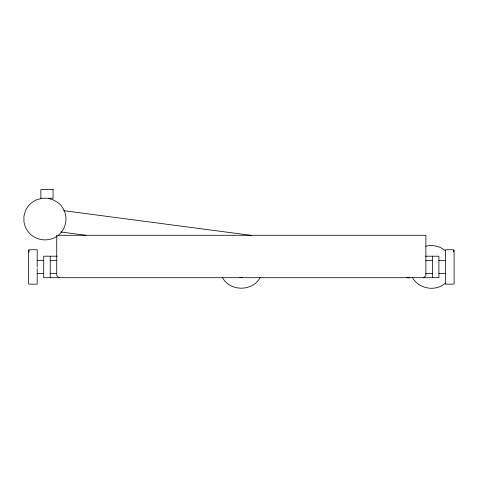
<?xml version="1.0" encoding="UTF-8"?>
<svg xmlns="http://www.w3.org/2000/svg" width="478" height="478" viewBox="0 0 478 478"><rect width="100%" height="100%" fill="white"/><g stroke="black" fill="none" stroke-linecap="round" stroke-linejoin="round"><path stroke-width="0.72" d="M409.532 277.497L409.479 277.879L406.521 277.491M260.151 277.61C252.551 291.705 230.061 291.705 222.461 277.61M423.699 277.7L425.874 275.549L425.874 235.29L56.739 235.29L56.739 275.549L58.913 277.7M445.526 283.03C435.864 291.944 418.824 289.076 412.454 277.61M41.467 198.466L36.86 199.685A20.978 20.978 0 0 0 25.382 211.007L23.9 216.277L23.966 221.75A20.978 20.978 0 0 0 32.122 235.654C38.097 240.058 46.055 241.103 52.962 238.403A20.978 20.978 0 0 0 57.235 236.066M425.743 246.23C432.584 244.539 440.22 246.152 445.526 250.872M242.699 277.503L239.92 277.503M57.175 256.202L43.713 256.202L43.713 277.7L438.9 277.7L438.9 256.202L425.438 256.202M37.2 260.498L43.713 260.498M50.226 260.498L56.739 260.498M425.874 260.498L432.387 260.498M438.9 260.498L445.412 260.498M37.2 273.398L43.713 273.398M50.226 273.398L56.739 273.398M425.874 273.398L432.387 273.398M438.9 273.398L445.412 273.398M445.412 284.147L453.58 284.147L454.1 283.735L454.1 250.167M63.735 210.679L251.703 235.427M60.933 231.991L86.094 235.301M48.314 198.424L52.974 199.72L57.701 202.427A20.978 20.978 0 0 1 64.44 211.121C67.189 217.944 66.143 225.867 61.722 231.746A20.978 20.978 0 0 1 58.334 235.23M453.58 252.02L453.58 249.755L445.412 249.755L445.412 283.526M432.387 256.202L432.387 277.7M50.226 256.202L50.226 277.7M37.2 266.951L37.2 249.755L29.033 249.755L29.033 252.02M37.2 268.6L37.2 284.147L29.033 284.147L28.513 283.735L28.513 250.167M53.058 189.557L40.851 189.557L40.851 198.239L53.058 198.239L53.058 189.557"/></g></svg>
